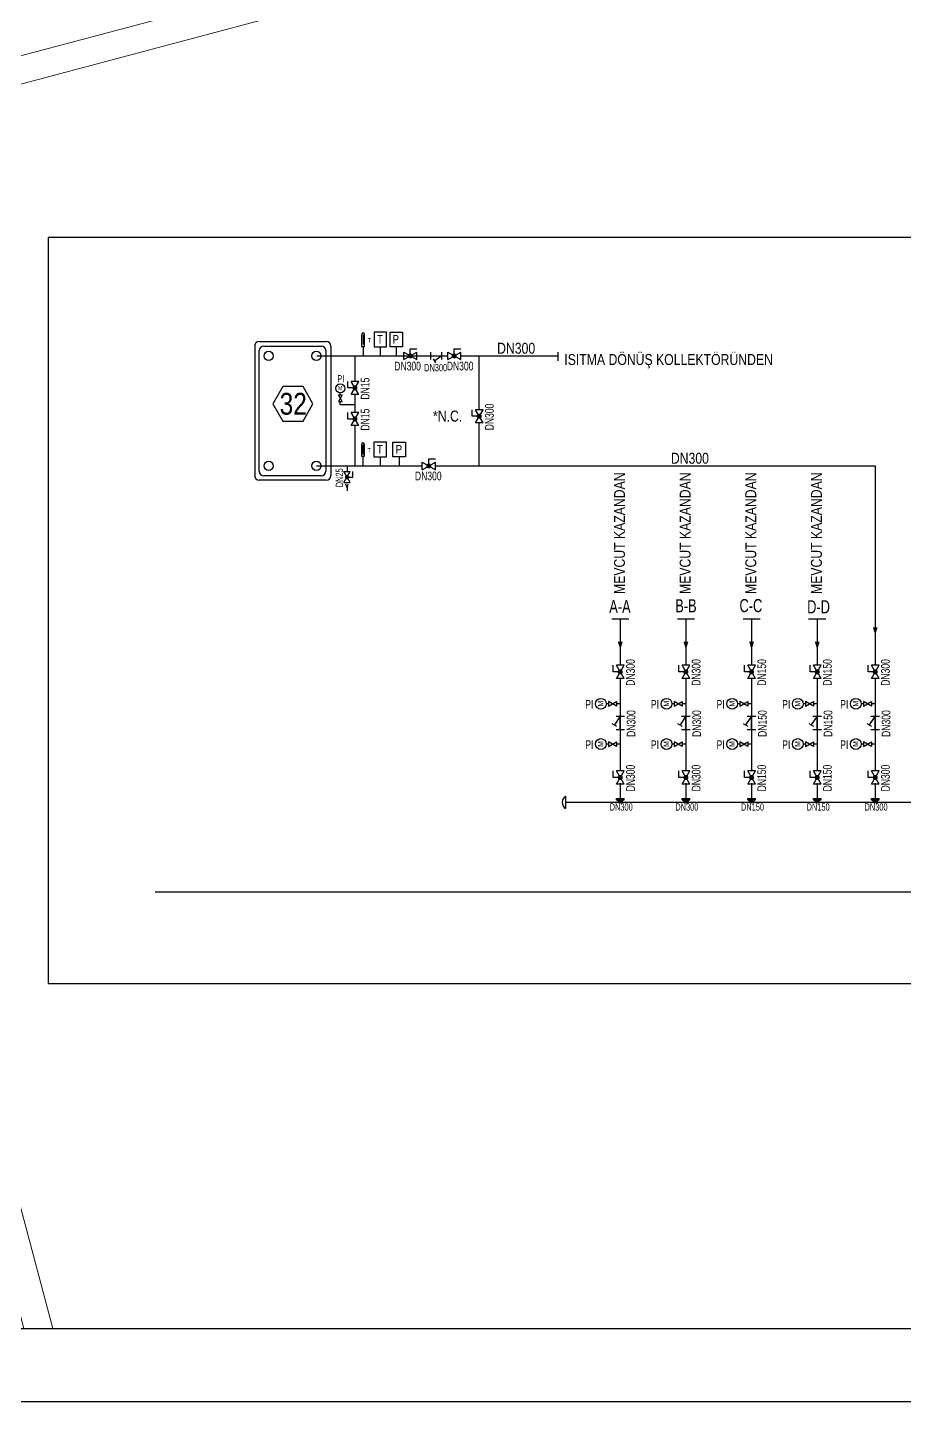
# Model space of a CAD drawing. Header units: centimetres. Extents: x 392964 to 515689, y 49661 to 58661.
# Drawn here: x 396579 to 397781, y 49661 to 51545 of the extents above; entities that cross this region are included whole.
import ezdxf
from ezdxf.enums import TextEntityAlignment as Align
from ezdxf.xclip import XClip

# ---------------------------------------------------------------- set-up
doc = ezdxf.new("R2010")
doc.units = ezdxf.units.CM
doc.header["$XCLIPFRAME"] = 0
doc.linetypes.add('DGN Style 3', pattern=[38.252869, 27.323478, -10.929391])
doc.linetypes.add('PS', pattern=[2.2, 1, -0.2, 1])
for name, color, linetype, lineweight in [('---___EB_draft03_cihazlar', 8, 'Continuous', 9), ('0-KRCN-VAZİYET-030426', 8, 'Continuous', 9), ('0-KRCN-Z-ANTET', 71, 'Continuous', 30), ('B_SUNDURMA', 8, 'Continuous', 9), ('B_SUNDURMA_TARAMA', 8, 'Continuous', 9), ('B_TICARI', 8, 'Continuous', 9), ('B_YAPI_ZEMIN', 8, 'DGN Style 3', 9)]:
    doc.layers.add(name, color=color, linetype=linetype, lineweight=lineweight)
for name, color, linetype in [('05_CONCRETE', 8, 'Continuous'), ('M_EQUIPMENT2', 52, 'Continuous'), ('M_GENEL_CIHAZ 1', 3, 'Continuous'), ('M_GENEL_CIHAZ 2', 191, 'Continuous'), ('M_GENEL_FLOW DIAGRAM TEXT', 62, 'Continuous'), ('M_GENEL_KÜRESEL VANA (ISITMA TESİSATI)', 82, 'Continuous'), ('M_GENEL_MANOMETRE', 82, 'Continuous'), ('M_GENEL_PİSLİK TUTUCU', 82, 'Continuous'), ('M_GENEL_TERMOMETRE', 82, 'Continuous'), ('M_HVAC_HWR-60', 23, 'PS'), ('M_ISITMA DONUS 70', 24, 'PS'), ('M_ISITMA GIDIS 90', 94, 'Continuous'), ('M_SIHHI_TEMIZ SU YAZI', 2, 'Continuous'), ('M_SIHHİ_GENEL_CİHAZ 2', 1, 'Continuous'), ('OZ', 2, 'Continuous')]:
    doc.layers.add(name, color=color, linetype=linetype)
doc.layers.add('M_SIHHİ_GENEL_CİHAZ YAZI', color=2, linetype='Continuous', plot=False)
doc.styles.add('OSMAN', font='arial.ttf')
doc.styles.add('SIMPLEX', font='arial.ttf')
doc.styles.get("Standard").update_dxf_attribs({"font": 'arial.ttf'})
doc.styles.add('STANDART', font='arial.ttf', dxfattribs={"width": 0.7, "height": 50})
doc.styles.add('WMF-ARIAL1', font='arial.ttf')
doc.styles.add('YAZI-30', font='arial.ttf', dxfattribs={"width": 0.8, "height": 600})

# ---------------------------------------------------------------- blocks, each defined once
blk = doc.blocks.new('Akyurt_Tm33')
at = {"layer": 'B_SUNDURMA'}
blk.add_3dface([(501834.784, 4439089.91, 989.611), (501829.652, 4439097.223, 989.611), (501826.257, 4439094.84, 989.291), (501831.389, 4439087.528, 989.291)], dxfattribs=at)
at = {"layer": 'B_SUNDURMA_TARAMA'}
blk.add_line((501834.784, 4439089.91, 989.611), (501826.257, 4439094.84, 989.291), dxfattribs=at)
at = {"layer": 'B_TICARI'}
blk.add_3dface([(501858.412, 4439056.242, 994.571), (501814.034, 4439119.478, 994.571), (501854.539, 4439147.993, 994.571), (501898.963, 4439084.958, 994.571)], dxfattribs=at)
at = {"layer": 'B_YAPI_ZEMIN'}
blk.add_3dface([(501898.511, 4439085.095, 986.011), (501854.663, 4439147.217, 986.011), (501815.032, 4439119.243, 986.011), (501858.879, 4439057.122, 986.011)], dxfattribs=at)
blk = doc.blocks.new('G$CF910E365')
at = {"layer": '---___EB_draft03_cihazlar'}
ref = blk.add_blockref('Akyurt_Tm33', (-200910447.5, -398988423.7), dxfattribs=dict(at, xscale=100, yscale=100, zscale=100, rotation=339.71835701135))
XClip(ref).set_block_clipping_path([(501505.9862066242, 4438937.7964665554), (502127.4112339765, 4439167.4422489693), (502010.4218731245, 4439484.017262903), (501388.9968457722, 4439254.3714804901)])
blk = doc.blocks.new('G$C19F67D48')
at = {"layer": '05_CONCRETE', "color": 8}
blk.add_line((2251.2, 0, 0), (0, 0), dxfattribs=at)
at = {"layer": 'M_EQUIPMENT2', "color": 8, "linetype": 'ByBlock', "elevation": 0}
blk.add_lwpolyline([(180.4, 557.9), (169, 577.7), (146.1, 577.7), (134.7, 557.9), (146.1, 538.2), (169, 538.2)], close=True, dxfattribs=at)
at = {"layer": 'M_GENEL_CIHAZ 1', "color": 8}
for p, q in [((119, 629.1, 0), (195.6, 629.1, 0)), ((113.8, 623.9, 0), (113.8, 475.9, 0)), ((200.8, 623.9, 0), (200.8, 475.9, 0)), ((195.6, 470.6, 0), (119, 470.6, 0))]:
    blk.add_line(p, q, dxfattribs=at)
for centre, start, end in [((119, 623.9, 0), 90, 180), ((195.6, 623.9, 0), 0, 90), ((119, 475.9, 0), 180, 270), ((195.6, 475.9, 0), 270, 0)]:
    blk.add_arc(centre, 5.27, start, end, dxfattribs=at)
at = {"layer": 'M_GENEL_CIHAZ 2', "color": 8}
for p, q in [((118.9, 481, 0), (118.9, 618.7, 0)), ((124.2, 624, 0), (189.7, 624, 0)), ((195, 618.7, 0), (195, 481, 0)), ((189.7, 475.8, 0), (124.2, 475.8, 0))]:
    blk.add_line(p, q, dxfattribs=at)
for centre in [(129.8, 612.7, 0), (184.3, 612.7, 0), (129.8, 487.1, 0), (184.3, 487.1, 0)]:
    blk.add_circle(centre, 5.27, dxfattribs=at)
for centre, start, end in [((124.2, 618.7, 0), 90, 180), ((189.7, 618.7, 0), 0, 90), ((124.2, 481, 0), 180, 270), ((189.7, 481, 0), 270, 0)]:
    blk.add_arc(centre, 5.27, start, end, dxfattribs=at)
at = {"layer": 'M_GENEL_FLOW DIAGRAM TEXT', "color": 8}
for p, q in [((521.7, 312.4, 0), (541.3, 312.4, 0)), ((596.7, 312.4, 0), (616.3, 312.4, 0)), ((671.7, 312.4, 0), (691.3, 312.4, 0)), ((746.7, 312.4, 0), (766.3, 312.4, 0))]:
    blk.add_line(p, q, dxfattribs=at)
at = {"layer": 'M_GENEL_KÜRESEL VANA (ISITMA TESİSATI)', "color": 8}
for p, q in [((284.1, 617, 138.6), (299.1, 608.4, 138.6)), ((284.1, 608.4, 138.6), (299.1, 617, 138.6)), ((284.1, 608.4, 138.6), (284.1, 617, 138.6)), ((291.6, 614.1, 138.6), (291.6, 620.8, 138.6)), ((291.6, 620.8, 138.6), (299.1, 620.8, 138.6)), ((299.1, 608.4, 138.6), (299.1, 617, 138.6)), ((334.3, 617, 138.6), (349.3, 608.4, 138.6)), ((334.3, 608.4, 138.6), (349.3, 617, 138.6)), ((334.3, 608.4, 138.6), (334.3, 617, 138.6)), ((341.8, 614.1, 138.6), (341.8, 620.8, 138.6)), ((341.8, 620.8, 138.6), (349.3, 620.8, 138.6)), ((349.3, 608.4, 138.6), (349.3, 617, 138.6)), ((220.3, 576.1, 138.6), (220.3, 583.6, 138.6)), ((224, 568.6, 138.6), (232.7, 583.6, 138.6)), ((232.7, 568.6, 138.6), (224, 583.6, 138.6)), ((232.7, 583.6, 138.6), (224, 583.6, 138.6)), ((226.9, 576.1, 138.6), (220.3, 576.1, 138.6)), ((232.7, 568.6, 138.6), (224, 568.6, 138.6)), ((362.3, 543.7, 138.6), (362.3, 551.2, 138.6)), ((366, 536.2, 138.6), (374.7, 551.2, 138.6)), ((374.7, 536.2, 138.6), (366, 551.2, 138.6)), ((374.7, 551.2, 138.6), (366, 551.2, 138.6)), ((220.3, 540.6, 138.6), (220.3, 548.1, 138.6)), ((226.9, 540.6, 138.6), (220.3, 540.6, 138.6)), ((224, 533.1, 138.6), (232.7, 548.1, 138.6)), ((232.7, 533.1, 138.6), (224, 548.1, 138.6)), ((232.7, 548.1, 138.6), (224, 548.1, 138.6)), ((368.9, 543.7, 138.6), (362.3, 543.7, 138.6)), ((374.7, 536.2, 138.6), (366, 536.2, 138.6)), ((232.7, 533.1, 138.6), (224, 533.1, 138.6)), ((305.3, 491.4, 138.6), (320.3, 482.7, 138.6)), ((305.3, 482.7, 138.6), (320.3, 491.4, 138.6)), ((305.3, 482.7, 138.6), (305.3, 491.4, 138.6)), ((312.8, 488.5, 138.6), (312.8, 495.1, 138.6)), ((312.8, 495.1, 138.6), (320.3, 495.1, 138.6)), ((320.3, 482.7, 138.6), (320.3, 491.4, 138.6)), ((222.9, 468, 0), (215.7, 480.5, 0)), ((215.7, 468, 0), (222.9, 480.5, 0)), ((215.7, 480.5, 0), (222.9, 480.5, 0)), ((220.5, 474.2, 0), (226, 474.2, 0)), ((226, 474.2, 0), (226, 480.5, 0)), ((215.7, 468, 0), (222.9, 468, 0)), ((523.4, 251.7, 138.6), (523.4, 259.2, 138.6)), ((530, 251.7, 138.6), (523.4, 251.7, 138.6)), ((527.1, 244.2, 138.6), (535.8, 259.2, 138.6)), ((535.8, 244.2, 138.6), (527.1, 259.2, 138.6)), ((535.8, 259.2, 138.6), (527.1, 259.2, 138.6)), ((598.4, 251.7, 138.6), (598.4, 259.2, 138.6)), ((605, 251.7, 138.6), (598.4, 251.7, 138.6)), ((602.1, 244.2, 138.6), (610.8, 259.2, 138.6)), ((610.8, 244.2, 138.6), (602.1, 259.2, 138.6)), ((610.8, 259.2, 138.6), (602.1, 259.2, 138.6)), ((673.4, 251.7, 138.6), (673.4, 259.2, 138.6)), ((680, 251.7, 138.6), (673.4, 251.7, 138.6)), ((677.1, 244.2, 138.6), (685.8, 259.2, 138.6)), ((685.8, 244.2, 138.6), (677.1, 259.2, 138.6)), ((685.8, 259.2, 138.6), (677.1, 259.2, 138.6)), ((748.4, 251.7, 138.6), (748.4, 259.2, 138.6)), ((755, 251.7, 138.6), (748.4, 251.7, 138.6)), ((752.1, 244.2, 138.6), (760.8, 259.2, 138.6)), ((760.8, 244.2, 138.6), (752.1, 259.2, 138.6)), ((760.8, 259.2, 138.6), (752.1, 259.2, 138.6)), ((814.7, 251.7, 138.6), (814.7, 259.2, 138.6)), ((821.3, 251.7, 138.6), (814.7, 251.7, 138.6)), ((818.4, 244.2, 138.6), (827.1, 259.2, 138.6)), ((827.1, 244.2, 138.6), (818.4, 259.2, 138.6)), ((827.1, 259.2, 138.6), (818.4, 259.2, 138.6)), ((535.8, 244.2, 138.6), (527.1, 244.2, 138.6)), ((610.8, 244.2, 138.6), (602.1, 244.2, 138.6)), ((685.8, 244.2, 138.6), (677.1, 244.2, 138.6)), ((760.8, 244.2, 138.6), (752.1, 244.2, 138.6)), ((827.1, 244.2, 138.6), (818.4, 244.2, 138.6)), ((523.4, 131, 138.6), (523.4, 138.5, 138.6)), ((530, 131, 138.6), (523.4, 131, 138.6)), ((527.1, 123.5, 138.6), (535.8, 138.5, 138.6)), ((535.8, 123.5, 138.6), (527.1, 138.5, 138.6)), ((535.8, 138.5, 138.6), (527.1, 138.5, 138.6)), ((598.4, 131, 138.6), (598.4, 138.5, 138.6)), ((605, 131, 138.6), (598.4, 131, 138.6)), ((602.1, 123.5, 138.6), (610.8, 138.5, 138.6)), ((610.8, 123.5, 138.6), (602.1, 138.5, 138.6)), ((610.8, 138.5, 138.6), (602.1, 138.5, 138.6)), ((673.4, 131, 138.6), (673.4, 138.5, 138.6)), ((680, 131, 138.6), (673.4, 131, 138.6)), ((677.1, 123.5, 138.6), (685.8, 138.5, 138.6)), ((685.8, 123.5, 138.6), (677.1, 138.5, 138.6)), ((685.8, 138.5, 138.6), (677.1, 138.5, 138.6)), ((748.4, 131, 138.6), (748.4, 138.5, 138.6)), ((755, 131, 138.6), (748.4, 131, 138.6)), ((752.1, 123.5, 138.6), (760.8, 138.5, 138.6)), ((760.8, 123.5, 138.6), (752.1, 138.5, 138.6)), ((760.8, 138.5, 138.6), (752.1, 138.5, 138.6)), ((814.7, 131, 138.6), (814.7, 138.5, 138.6)), ((821.3, 131, 138.6), (814.7, 131, 138.6)), ((818.4, 123.5, 138.6), (827.1, 138.5, 138.6)), ((827.1, 123.5, 138.6), (818.4, 138.5, 138.6)), ((827.1, 138.5, 138.6), (818.4, 138.5, 138.6)), ((535.8, 123.5, 138.6), (527.1, 123.5, 138.6)), ((610.8, 123.5, 138.6), (602.1, 123.5, 138.6)), ((685.8, 123.5, 138.6), (677.1, 123.5, 138.6)), ((760.8, 123.5, 138.6), (752.1, 123.5, 138.6)), ((827.1, 123.5, 138.6), (818.4, 123.5, 138.6))]:
    blk.add_line(p, q, dxfattribs=at)
for points, const_width, elevation in [([(291.6, 611.3, 1), (291.6, 614.1, 1)], 2.89, 138.6), ([(341.8, 611.3, 1), (341.8, 614.1, 1)], 2.89, 138.6), ([(229.8, 576.1, 1), (226.9, 576.1, 1)], 2.89, 138.6), ([(229.8, 540.6, 1), (226.9, 540.6, 1)], 2.89, 138.6), ([(371.8, 543.7, 1), (368.9, 543.7, 1)], 2.89, 138.6), ([(312.8, 485.6, 1), (312.8, 488.5, 1)], 2.89, 138.6), ([(218.1, 474.2, -1), (220.5, 474.2, -1)], 2.41, 0), ([(532.9, 251.7, 1), (530, 251.7, 1)], 2.89, 138.6), ([(607.9, 251.7, 1), (605, 251.7, 1)], 2.89, 138.6), ([(682.9, 251.7, 1), (680, 251.7, 1)], 2.89, 138.6), ([(757.9, 251.7, 1), (755, 251.7, 1)], 2.89, 138.6), ([(824.2, 251.7, 1), (821.3, 251.7, 1)], 2.89, 138.6), ([(532.9, 131, 1), (530, 131, 1)], 2.89, 138.6), ([(607.9, 131, 1), (605, 131, 1)], 2.89, 138.6), ([(682.9, 131, 1), (680, 131, 1)], 2.89, 138.6), ([(757.9, 131, 1), (755, 131, 1)], 2.89, 138.6), ([(824.2, 131, 1), (821.3, 131, 1)], 2.89, 138.6)]:
    blk.add_lwpolyline(points, format="xyb", close=True, dxfattribs=dict(at, const_width=const_width, elevation=elevation))
at = {"layer": 'M_GENEL_MANOMETRE', "color": 8}
for p, q in [((213.8, 560.6, 138.6), (209.4, 568.2, 138.6)), ((209.4, 568.2, 138.6), (213.8, 568.2, 138.6)), ((213.8, 568.2, 138.6), (209.4, 560.6, 138.6)), ((211.6, 568.2, 138.6), (211.6, 570.5, 138.6)), ((209.4, 560.6, 138.6), (213.8, 560.6, 138.6)), ((211.6, 557.1, 138.6), (211.6, 560.6, 138.6)), ((518.2, 215.2, 138.6), (515.5, 215.2, 138.6)), ((527.3, 212.6, 138.6), (518.2, 217.8, 138.6)), ((518.2, 217.8, 138.6), (518.2, 212.6, 138.6)), ((518.2, 212.6, 138.6), (527.3, 217.8, 138.6)), ((527.3, 217.8, 138.6), (527.3, 212.6, 138.6)), ((531.5, 215.2, 138.6), (527.3, 215.2, 138.6)), ((593.2, 215.2, 138.6), (590.5, 215.2, 138.6)), ((602.3, 212.6, 138.6), (593.2, 217.8, 138.6)), ((593.2, 217.8, 138.6), (593.2, 212.6, 138.6)), ((593.2, 212.6, 138.6), (602.3, 217.8, 138.6)), ((602.3, 217.8, 138.6), (602.3, 212.6, 138.6)), ((606.5, 215.2, 138.6), (602.3, 215.2, 138.6)), ((668.2, 215.2, 138.6), (665.5, 215.2, 138.6)), ((677.3, 212.6, 138.6), (668.2, 217.8, 138.6)), ((668.2, 217.8, 138.6), (668.2, 212.6, 138.6)), ((668.2, 212.6, 138.6), (677.3, 217.8, 138.6)), ((677.3, 217.8, 138.6), (677.3, 212.6, 138.6)), ((681.5, 215.2, 138.6), (677.3, 215.2, 138.6)), ((743.2, 215.2, 138.6), (740.5, 215.2, 138.6)), ((752.3, 212.6, 138.6), (743.2, 217.8, 138.6)), ((743.2, 217.8, 138.6), (743.2, 212.6, 138.6)), ((743.2, 212.6, 138.6), (752.3, 217.8, 138.6)), ((752.3, 217.8, 138.6), (752.3, 212.6, 138.6)), ((756.5, 215.2, 138.6), (752.3, 215.2, 138.6)), ((809.5, 215.2, 138.6), (806.8, 215.2, 138.6)), ((818.6, 212.6, 138.6), (809.5, 217.8, 138.6)), ((809.5, 217.8, 138.6), (809.5, 212.6, 138.6)), ((809.5, 212.6, 138.6), (818.6, 217.8, 138.6)), ((818.6, 217.8, 138.6), (818.6, 212.6, 138.6)), ((822.8, 215.2, 138.6), (818.6, 215.2, 138.6)), ((518.2, 169.2, 138.6), (515.5, 169.2, 138.6)), ((527.3, 166.5, 138.6), (518.2, 171.8, 138.6)), ((518.2, 171.8, 138.6), (518.2, 166.5, 138.6)), ((518.2, 166.5, 138.6), (527.3, 171.8, 138.6)), ((527.3, 171.8, 138.6), (527.3, 166.5, 138.6)), ((531.5, 169.2, 138.6), (527.3, 169.2, 138.6)), ((593.2, 169.2, 138.6), (590.5, 169.2, 138.6)), ((602.3, 166.5, 138.6), (593.2, 171.8, 138.6)), ((593.2, 171.8, 138.6), (593.2, 166.5, 138.6)), ((593.2, 166.5, 138.6), (602.3, 171.8, 138.6)), ((602.3, 171.8, 138.6), (602.3, 166.5, 138.6)), ((606.5, 169.2, 138.6), (602.3, 169.2, 138.6)), ((668.2, 169.2, 138.6), (665.5, 169.2, 138.6)), ((677.3, 166.5, 138.6), (668.2, 171.8, 138.6)), ((668.2, 171.8, 138.6), (668.2, 166.5, 138.6)), ((668.2, 166.5, 138.6), (677.3, 171.8, 138.6)), ((677.3, 171.8, 138.6), (677.3, 166.5, 138.6)), ((681.5, 169.2, 138.6), (677.3, 169.2, 138.6)), ((743.2, 169.2, 138.6), (740.5, 169.2, 138.6)), ((752.3, 166.5, 138.6), (743.2, 171.8, 138.6)), ((743.2, 171.8, 138.6), (743.2, 166.5, 138.6)), ((743.2, 166.5, 138.6), (752.3, 171.8, 138.6)), ((752.3, 171.8, 138.6), (752.3, 166.5, 138.6)), ((756.5, 169.2, 138.6), (752.3, 169.2, 138.6)), ((809.5, 169.2, 138.6), (806.8, 169.2, 138.6)), ((818.6, 166.5, 138.6), (809.5, 171.8, 138.6)), ((809.5, 171.8, 138.6), (809.5, 166.5, 138.6)), ((809.5, 166.5, 138.6), (818.6, 171.8, 138.6)), ((818.6, 171.8, 138.6), (818.6, 166.5, 138.6)), ((822.8, 169.2, 138.6), (818.6, 169.2, 138.6))]:
    blk.add_line(p, q, dxfattribs=at)
for centre, radius in [((211.6, 575.6, 138.6), 5.13), ((509.3, 215.2, 138.6), 6.16), ((584.3, 215.2, 138.6), 6.16), ((659.3, 215.2, 138.6), 6.16), ((734.3, 215.2, 138.6), 6.16), ((800.6, 215.2, 138.6), 6.16), ((509.3, 169.2, 138.6), 6.16), ((584.3, 169.2, 138.6), 6.16), ((659.3, 169.2, 138.6), 6.16), ((734.3, 169.2, 138.6), 6.16), ((800.6, 169.2, 138.6), 6.16)]:
    blk.add_circle(centre, radius, dxfattribs=at)
at = {"layer": 'M_GENEL_PİSLİK TUTUCU', "color": 8}
for p, q in [((315.1, 608.6, -138.6), (315.1, 616.8, -138.6)), ((315.1, 612.7, -138.6), (327.7, 612.7, -138.6)), ((327.7, 612.7, -138.6), (319.5, 607, -138.6)), ((327.7, 608.6, -138.6), (327.7, 616.8, -138.6)), ((320.8, 604.8, -138.6), (318.1, 609.3, -138.6)), ((522, 192.8, 138.6), (527.3, 189.5, 138.6)), ((531.5, 201, 138.6), (524.7, 191.1, 138.6)), ((526.6, 201, 138.6), (536.3, 201, 138.6)), ((531.5, 186, 138.6), (531.5, 201, 138.6)), ((597, 192.8, 138.6), (602.3, 189.5, 138.6)), ((606.5, 201, 138.6), (599.7, 191.1, 138.6)), ((601.6, 201, 138.6), (611.3, 201, 138.6)), ((606.5, 186, 138.6), (606.5, 201, 138.6)), ((672, 192.8, 138.6), (677.3, 189.5, 138.6)), ((681.5, 201, 138.6), (674.7, 191.1, 138.6)), ((676.6, 201, 138.6), (686.3, 201, 138.6)), ((681.5, 186, 138.6), (681.5, 201, 138.6)), ((747, 192.8, 138.6), (752.3, 189.5, 138.6)), ((756.5, 201, 138.6), (749.7, 191.1, 138.6)), ((751.6, 201, 138.6), (761.3, 201, 138.6)), ((756.5, 186, 138.6), (756.5, 201, 138.6)), ((813.3, 192.8, 138.6), (818.6, 189.5, 138.6)), ((822.8, 201, 138.6), (816, 191.1, 138.6)), ((817.9, 201, 138.6), (827.6, 201, 138.6)), ((822.8, 186, 138.6), (822.8, 201, 138.6)), ((526.6, 186, 138.6), (536.3, 186, 138.6)), ((601.6, 186, 138.6), (611.3, 186, 138.6)), ((676.6, 186, 138.6), (686.3, 186, 138.6)), ((751.6, 186, 138.6), (761.3, 186, 138.6)), ((817.9, 186, 138.6), (827.6, 186, 138.6))]:
    blk.add_line(p, q, dxfattribs=at)
at = {"layer": 'M_GENEL_TERMOMETRE', "color": 8}
for p, q in [((236, 637.3, 114.4), (236, 623.6, 114.4)), ((237.7, 636.7, 114.4), (237.7, 625.6, 114.4)), ((239.3, 623.6, 114.4), (239.3, 637.3, 114.4)), ((236, 623.6, 114.4), (239.3, 623.6, 114.4)), ((237.7, 623.6, 114.4), (237.7, 612.7, 114.4)), ((257.3, 623.1, 138.6), (257.3, 612.7, 138.6)), ((275.6, 623.1, 138.6), (275.6, 612.7, 138.6)), ((235.9, 511.6, 138.6), (235.9, 498, 138.6)), ((237.5, 511, 138.6), (237.5, 500, 138.6)), ((239.1, 498, 138.6), (239.1, 511.6, 138.6)), ((235.9, 498, 138.6), (239.1, 498, 138.6)), ((237.5, 498, 138.6), (237.5, 487.1, 138.6)), ((257.2, 497.5, 15.1), (257.2, 487.1, 15.1)), ((279, 497.5, 0), (279, 487.1, 0))]:
    blk.add_line(p, q, dxfattribs=at)
for points, elevation in [([(264.5, 639.8), (250.1, 639.8), (250.1, 623.1), (264.5, 623.1)], 138.6), ([(268.4, 639.8), (282.8, 639.8), (282.8, 623.1), (268.4, 623.1)], 138.6), ([(264.4, 514.2), (250, 514.2), (250, 497.5), (264.4, 497.5)], 15.1), ([(271.8, 514.2), (286.2, 514.2), (286.2, 497.5), (271.8, 497.5)], 0)]:
    blk.add_lwpolyline(points, close=True, dxfattribs=dict(at, elevation=elevation))
for centre in [(237.7, 637.3, 114.4), (237.5, 511.6, 138.6)]:
    blk.add_arc(centre, 1.63, 0, 180, dxfattribs=at)
at = {"layer": 'M_HVAC_HWR-60', "color": 8, "ltscale": 200}
blk.add_line((211.6, 557.1, 0), (228.3, 557.1, 0), dxfattribs=at)
at = {"layer": 'M_HVAC_HWR-60', "color": 8, "ltscale": 50}
for points in [[(822.8, 293.6, 138.6), (820, 302.6, 138.6), (825.5, 302.6, 138.6)], [(531.5, 276.9, 0), (528.7, 286, 0), (534.2, 286, 0)], [(606.5, 276.9, 0), (603.7, 286, 0), (609.2, 286, 0)], [(681.5, 276.9, 0), (678.7, 286, 0), (684.2, 286, 0)], [(756.5, 276.9, 0), (753.7, 286, 0), (759.2, 286, 0)]]:
    blk.add_solid(points, dxfattribs=at)
at = {"layer": 'M_ISITMA DONUS 70', "color": 8}
for p, q in [((184.8, 612.7, 0), (315.1, 612.7, -138.6)), ((228.3, 612.7, 0), (228.3, 583.6, 0)), ((315.6, 612.7, 0), (334.3, 612.7, 0)), ((349.3, 612.7, 0), (460, 612.7, 0)), ((370.3, 551.7, 0), (370.3, 612.7, 0)), ((228.3, 568.6, 0), (228.3, 548.1, 0))]:
    blk.add_line(p, q, dxfattribs=at)
at = {"layer": 'M_ISITMA GIDIS 90', "color": 8}
for p, q in [((370.3, 487.1, 0), (370.3, 536.2, 0)), ((228.3, 533.1, 0), (228.3, 487.1, 0)), ((184.3, 487.1, 0), (305.3, 487.1, 0)), ((219.3, 487.1, 0), (219.3, 480.5, 0)), ((320.3, 487.1, 0), (822.8, 487.1, 0)), ((822.8, 487.1, 0), (822.8, 259.2, 0)), ((219.3, 462.1, 0), (217.8, 466.2, 0)), ((219.3, 462.1, 0), (220.7, 466.2, 0)), ((219.3, 462.1, 0), (219.3, 458.6, 0)), ((531.5, 312.4, 0), (531.5, 259.2, 0)), ((606.5, 312.4, 0), (606.5, 259.2, 0)), ((681.5, 312.4, 0), (681.5, 259.2, 0)), ((756.5, 312.4, 0), (756.5, 259.2, 0)), ((531.5, 244.2, 0), (531.5, 139.6, 0)), ((606.5, 244.2, 0), (606.5, 139.6, 0)), ((681.5, 244.2, 0), (681.5, 139.6, 0)), ((756.5, 244.2, 0), (756.5, 139.6, 0)), ((822.8, 244.2, 0), (822.8, 139.6, 0)), ((531.5, 124.6, 0), (531.5, 106.9, 0)), ((606.5, 124.6, 0), (606.5, 106.9, 0)), ((681.5, 124.6, 0), (681.5, 106.9, 0)), ((756.5, 124.6, 0), (756.5, 106.9, 0)), ((822.8, 124.6, 0), (822.8, 106.9, 0)), ((468.9, 109.5, 0), (468.9, 95.5, 0)), ((2111.9, 102.5, 0), (468.9, 102.5, 0))]:
    blk.add_line(p, q, dxfattribs=at)
blk.add_arc((473.5, 102.5, 138.6), 8.36, 123.3133, 236.6867, dxfattribs=at)
at = {"layer": 'M_SIHHI_TEMIZ SU YAZI', "color": 8}
blk.add_line((460, 617, 0), (460, 607.2, 0), dxfattribs=at)
at = {"layer": 'M_SIHHİ_GENEL_CİHAZ 2', "color": 8}
for p, q in [((527.1, 106.9, 138.6), (535.9, 106.9, 138.6)), ((527.1, 105.6, 138.6), (527.1, 106.9, 138.6)), ((527.1, 105.6, 138.6), (535.9, 105.6, 138.6)), ((527.7, 105.6, 138.6), (529.4, 103.9, 138.6)), ((529.4, 103.9, 138.6), (529.4, 102.5, 138.6)), ((529.4, 103.9, 138.6), (533.5, 103.9, 138.6)), ((529.4, 102.5, 138.6), (533.5, 102.5, 138.6)), ((535.2, 105.6, 138.6), (533.5, 103.9, 138.6)), ((533.5, 103.9, 138.6), (533.5, 102.5, 138.6)), ((535.9, 105.6, 138.6), (535.9, 106.9, 138.6)), ((602.1, 106.9, 138.6), (610.9, 106.9, 138.6)), ((602.1, 105.6, 138.6), (602.1, 106.9, 138.6)), ((602.1, 105.6, 138.6), (610.9, 105.6, 138.6)), ((602.7, 105.6, 138.6), (604.4, 103.9, 138.6)), ((604.4, 103.9, 138.6), (604.4, 102.5, 138.6)), ((604.4, 103.9, 138.6), (608.5, 103.9, 138.6)), ((604.4, 102.5, 138.6), (608.5, 102.5, 138.6)), ((610.2, 105.6, 138.6), (608.5, 103.9, 138.6)), ((608.5, 103.9, 138.6), (608.5, 102.5, 138.6)), ((610.9, 105.6, 138.6), (610.9, 106.9, 138.6)), ((677.1, 106.9, 138.6), (685.9, 106.9, 138.6)), ((677.1, 105.6, 138.6), (677.1, 106.9, 138.6)), ((677.1, 105.6, 138.6), (685.9, 105.6, 138.6)), ((677.7, 105.6, 138.6), (679.4, 103.9, 138.6)), ((679.4, 103.9, 138.6), (679.4, 102.5, 138.6)), ((679.4, 103.9, 138.6), (683.5, 103.9, 138.6)), ((679.4, 102.5, 138.6), (683.5, 102.5, 138.6)), ((685.2, 105.6, 138.6), (683.5, 103.9, 138.6)), ((683.5, 103.9, 138.6), (683.5, 102.5, 138.6)), ((685.9, 105.6, 138.6), (685.9, 106.9, 138.6)), ((752.1, 106.9, 138.6), (760.9, 106.9, 138.6)), ((752.1, 105.6, 138.6), (752.1, 106.9, 138.6)), ((752.1, 105.6, 138.6), (760.9, 105.6, 138.6)), ((752.7, 105.6, 138.6), (754.4, 103.9, 138.6)), ((754.4, 103.9, 138.6), (754.4, 102.5, 138.6)), ((754.4, 103.9, 138.6), (758.5, 103.9, 138.6)), ((754.4, 102.5, 138.6), (758.5, 102.5, 138.6)), ((760.2, 105.6, 138.6), (758.5, 103.9, 138.6)), ((758.5, 103.9, 138.6), (758.5, 102.5, 138.6)), ((760.9, 105.6, 138.6), (760.9, 106.9, 138.6)), ((818.4, 106.9, 138.6), (827.2, 106.9, 138.6)), ((818.4, 105.6, 138.6), (818.4, 106.9, 138.6)), ((818.4, 105.6, 138.6), (827.2, 105.6, 138.6)), ((819, 105.6, 138.6), (820.7, 103.9, 138.6)), ((820.7, 103.9, 138.6), (820.7, 102.5, 138.6)), ((820.7, 103.9, 138.6), (824.8, 103.9, 138.6)), ((820.7, 102.5, 138.6), (824.8, 102.5, 138.6)), ((826.5, 105.6, 138.6), (824.8, 103.9, 138.6)), ((824.8, 103.9, 138.6), (824.8, 102.5, 138.6)), ((827.2, 105.6, 138.6), (827.2, 106.9, 138.6))]:
    blk.add_line(p, q, dxfattribs=at)
at = {"layer": 'M_EQUIPMENT2', "color": 8, "linetype": 'ByBlock', "style": 'OSMAN', "width": 0.8}
blk.add_text('32', height=25, dxfattribs=at).set_placement((142.3, 545.5, 0))
at = {"layer": 'M_GENEL_FLOW DIAGRAM TEXT', "color": 8, "style": 'WMF-ARIAL1', "width": 0.8}
for s, rotation, p in [('DN300', 360, (412.5, 615.2, 0)), ('ISITMA DÖNÜŞ KOLLEKTÖRÜNDEN', 360, (586.7, 602.3, 0)), ('*N.C.', 360, (334.2, 537.7, 0)), ('DN300', 360, (611, 489.5, 0)), ('MEVCUT KAZANDAN', 90, (536.8, 410.1, 0)), ('MEVCUT KAZANDAN', 90, (611.8, 410.1, 0)), ('MEVCUT KAZANDAN', 90, (686.8, 410.1, 0)), ('MEVCUT KAZANDAN', 90, (761.8, 410.1, 0))]:
    blk.add_text(s, height=12.5, rotation=rotation, dxfattribs=at).set_placement(p, align=Align.CENTER)
at = {"layer": 'M_GENEL_KÜRESEL VANA (ISITMA TESİSATI)', "color": 8, "ltscale": 3, "width": 0.7}
for p in [(288.5, 601.1, 138.6), (348.5, 601.1, 138.6), (312.1, 475.5, 138.6)]:
    blk.add_text('DN300', height=10, dxfattribs=at).set_placement(p, align=Align.MIDDLE_CENTER)
for s, height, p in [('DN15', 10, (239.9, 575.3, 138.6)), ('DN15', 10, (239.9, 539.9, 138.6)), ('DN300', 10, (381.9, 542.9, 138.6)), ('DN25', 8.33, (210.5, 473.4, 0)), ('DN300', 10, (543.1, 251, 138.6)), ('DN300', 10, (618.1, 251, 138.6)), ('DN150', 10, (693.1, 251, 138.6)), ('DN150', 10, (768.1, 251, 138.6)), ('DN300', 10, (834.4, 251, 138.6)), ('DN300', 10, (543.1, 130.3, 138.6)), ('DN300', 10, (618.1, 130.3, 138.6)), ('DN150', 10, (693.1, 130.3, 138.6)), ('DN150', 10, (768.1, 130.3, 138.6)), ('DN300', 10, (834.4, 130.3, 138.6))]:
    blk.add_text(s, height=height, rotation=90, dxfattribs=at).set_placement(p, align=Align.MIDDLE_CENTER)
at = {"layer": 'M_GENEL_MANOMETRE', "color": 8, "ltscale": 3, "width": 0.7}
for height, p in [(8.36, (212.1, 586.6, 138.6)), (10.03, (496.1, 214.6, 138.6)), (10.03, (571.1, 214.6, 138.6)), (10.03, (646.1, 214.6, 138.6)), (10.03, (721.1, 214.6, 138.6)), (10.03, (787.4, 214.6, 138.6)), (10.03, (496.1, 168.5, 138.6)), (10.03, (571.1, 168.5, 138.6)), (10.03, (646.1, 168.5, 138.6)), (10.03, (721.1, 168.5, 138.6)), (10.03, (787.4, 168.5, 138.6))]:
    blk.add_text('PI', height=height, dxfattribs=at).set_placement(p, align=Align.MIDDLE_CENTER)
at = {"layer": 'M_GENEL_MANOMETRE', "color": 8, "style": 'SIMPLEX', "width": 0.75}
blk.add_text('M', height=4.97, dxfattribs=at).set_placement((211.5, 575.8, 138.6), align=Align.MIDDLE)
for p in [(509.1, 215.3, 138.6), (584.1, 215.3, 138.6), (659.1, 215.3, 138.6), (734.1, 215.3, 138.6), (800.4, 215.3, 138.6), (509.1, 169.3, 138.6), (584.1, 169.3, 138.6), (659.1, 169.3, 138.6), (734.1, 169.3, 138.6), (800.4, 169.3, 138.6)]:
    blk.add_text('M', height=5.97, rotation=90, dxfattribs=at).set_placement(p, align=Align.MIDDLE)
at = {"layer": 'M_GENEL_PİSLİK TUTUCU', "color": 8, "ltscale": 3, "width": 0.7}
blk.add_text('DN300', height=8.33, dxfattribs=at).set_placement((320.5, 599.3, -138.6), align=Align.MIDDLE_CENTER)
for s, p in [('DN300', (543.8, 192.6, 138.6)), ('DN300', (618.8, 192.6, 138.6)), ('DN150', (693.8, 192.6, 138.6)), ('DN150', (768.8, 192.6, 138.6)), ('DN300', (835.1, 192.6, 138.6))]:
    blk.add_text(s, height=10, rotation=90, dxfattribs=at).set_placement(p, align=Align.MIDDLE_CENTER)
at = {"layer": 'M_GENEL_TERMOMETRE', "color": 8, "style": 'SIMPLEX', "width": 0.75}
for p in [(244.7, 630.6, 114.4), (244.6, 504.9, 138.6)]:
    blk.add_text('T', height=4.97, dxfattribs=at).set_placement(p, align=Align.MIDDLE)
at = {"layer": 'M_GENEL_TERMOMETRE', "color": 8, "style": 'YAZI-30', "width": 0.8}
for s, p in [('T', (253.6, 626.6, 43.1)), ('P', (271.3, 626.6, 43.1)), ('T', (253.4, 501, -80.3)), ('P', (274.8, 501, -95.5))]:
    blk.add_text(s, height=9.97, dxfattribs=at).set_placement(p)
at = {"layer": 'M_SIHHİ_GENEL_CİHAZ YAZI', "color": 8, "ltscale": 3, "width": 0.7}
for s, p in [('DN300', (532.5, 97.3, 0)), ('DN300', (607.5, 97.3, 0)), ('DN150', (682.5, 97.3, 0)), ('DN150', (757.5, 97.3, 0)), ('DN300', (823.7, 97.3, 0))]:
    blk.add_text(s, height=8.33, dxfattribs=at).set_placement(p, align=Align.MIDDLE_CENTER)
at = {"layer": 'OZ', "color": 8, "style": 'STANDART', "width": 0.7}
for s, p in [('A-A', (531.1, 318.9, -3700.1)), ('B-B', (606.5, 319.7, -3700.1)), ('C-C', (680.7, 319.9, -3700.1)), ('D-D', (758, 318.5, -3700.1))]:
    blk.add_text(s, height=15, dxfattribs=at).set_placement(p, align=Align.CENTER)

msp = doc.modelspace()

# ---------------------------------------------------------------- block references
at = {"layer": '0-KRCN-VAZİYET-030426', "ltscale": 3}
ref = msp.add_blockref('G$CF910E365', (378546.8, 48211.6, -49221.3), dxfattribs=dict(at, xscale=0.5, yscale=0.5, zscale=0.5))
XClip(ref).set_block_clipping_path([(29034.4600933604, 3099.2345692041), (53834.4600933604, 20699.2345692041)])

# ---------------------------------------------------------------- next in the draw order: linework, layer by layer
at = {"layer": '0-KRCN-Z-ANTET'}
for points in [[(392964.1, 49661.3), (515688.8, 49661.3), (515688.8, 58661.3), (392964.1, 58661.3)], [(393064.1, 49761.3), (405464.1, 49761.3), (405464.1, 58561.3), (393064.1, 58561.3)]]:
    msp.add_lwpolyline(points, close=True, dxfattribs=at)

# ---------------------------------------------------------------- next in the draw order: wipeouts: each hides what was drawn before it
msp.add_wipeout([(396607, 51257.5), (399550.9, 51257.5), (399550.9, 50234.5), (396607, 50234.5)]).dxf.layer = '0-KRCN-Z-ANTET'

# ---------------------------------------------------------------- next in the draw order: linework, layer by layer
msp.add_lwpolyline([(396607, 50234.5), (399550.9, 50234.5), (399550.9, 51257.5), (396607, 51257.5)], close=True, dxfattribs=at)

# ---------------------------------------------------------------- next in the draw order: block references
at = {"layer": 'M_ISITMA GIDIS 90', "color": 8, "xscale": 1.2, "yscale": 1.2, "zscale": 1.2}
msp.add_blockref('G$C19F67D48', (396753.7, 50359.7), dxfattribs=at)

doc.saveas('drawing.dxf')
